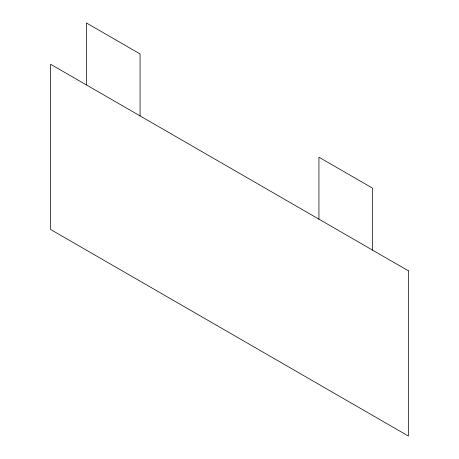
<?xml version="1.0" encoding="UTF-8"?>
<svg xmlns="http://www.w3.org/2000/svg" width="459" height="459" viewBox="0 0 459 459"><rect width="100%" height="100%" fill="white"/><g stroke="black" fill="none" stroke-linecap="round" stroke-linejoin="round"><path stroke-width="0.69" d="M372.605 250.155L372.605 188.19L318.936 157.207L318.936 219.172M140.064 115.897L140.064 53.932L86.395 22.95L86.395 84.915M408.378 270.81L50.622 64.26L50.622 229.5L408.378 436.05L408.378 270.81"/></g></svg>
